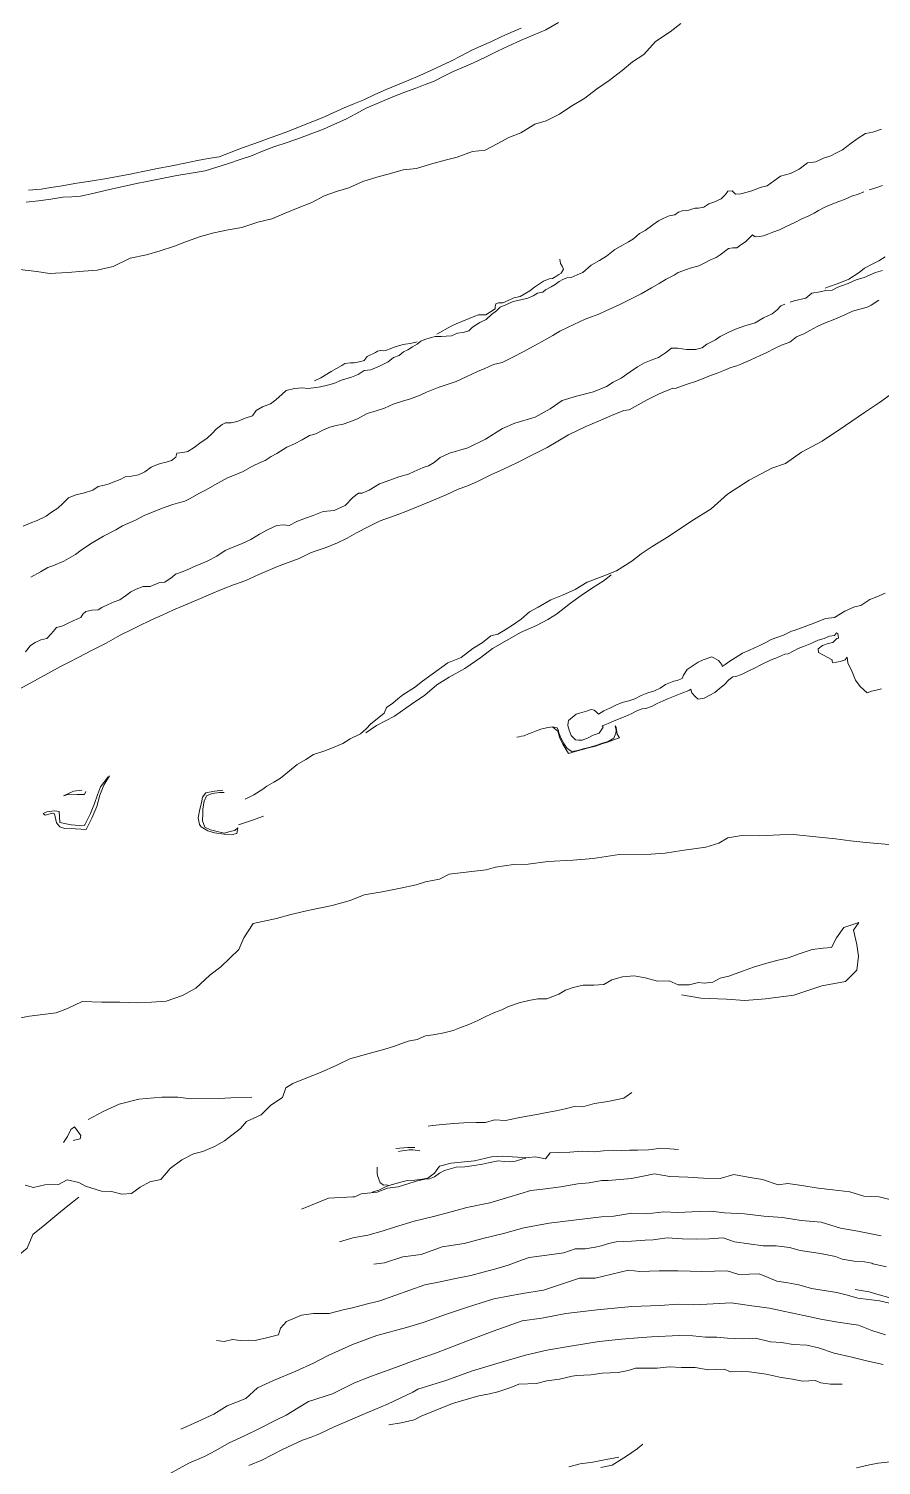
# Model space of a CAD drawing. Extents: x 683321 to 688873, y 7661944 to 7668387.
# Drawn here: x 685851.1 to 686147.1, y 7667443.6 to 7667942.6 of the extents above; entities that cross this region are included whole.
import ezdxf

# ---------------------------------------------------------------- set-up
doc = ezdxf.new("R2010")
doc.units = 0
doc.header["$MEASUREMENT"] = 0
doc.layers.add('01 CRESTA_Line', color=3, linetype='Continuous', lineweight=20)

msp = doc.modelspace()

# ---------------------------------------------------------------- linework, layer by layer
at = {"layer": '01 CRESTA_Line'}
for points in [[(685847.83, 7667858.93, 4281.15), (685853.89, 7667858.26, 4281.26), (685858.33, 7667857.6, 4281.11), (685864.6, 7667857.93, 4280.85), (685870.1, 7667858.38, 4280.79), (685874.85, 7667858.76, 4280.85), (685880.43, 7667859.92, 4280.45), (685886.25, 7667862.84, 4280.2), (685891.98, 7667864.01, 4280.44), (685896.67, 7667865.38, 4280.25), (685901.67, 7667867, 4280.6), (685905.86, 7667868.69, 4280.44), (685910.72, 7667870.4, 4280.59), (685915.4, 7667871.63, 4280.54), (685920.29, 7667872.7, 4280.34), (685925.12, 7667873.47, 4280.81), (685930.61, 7667875.36, 4280.91), (685935.44, 7667876.48, 4281.16), (685940.09, 7667878.46, 4281.16), (685944.67, 7667880.33, 4281.08), (685949.39, 7667882.16, 4280.91), (685953.64, 7667884.51, 4281), (685958.3, 7667886.17, 4280.93), (685962.23, 7667887.35, 4280.87), (685967.04, 7667889.52, 4280.76), (685971.92, 7667890.96, 4280.87), (685976.73, 7667892.3, 4280.99), (685981.07, 7667893.56, 4281.25), (685985.74, 7667893.99, 4281.37), (685990.63, 7667895.58, 4281.07), (685995.74, 7667896.95, 4281.12), (685999.87, 7667898, 4281.15), (686005.12, 7667899.88, 4281.13), (686009.6, 7667900.4, 4280.91), (686013.71, 7667902.6, 4281), (686017.82, 7667904.78, 4281.08), (686021.93, 7667906.39, 4281.06), (686026.86, 7667909.44, 4281), (686030.79, 7667910.58, 4280.83), (686035.33, 7667912.85, 4281.06), (686039.29, 7667915.58, 4281.11), (686044.21, 7667918.41, 4281.12), (686048.29, 7667921.58, 4281.16), (686052.59, 7667924.54, 4281.06), (686057.16, 7667928.03, 4280.95), (686060.72, 7667931.07, 4280.84), (686064.72, 7667933.67, 4280.97), (686068.71, 7667938.19, 4280.89), (686073.77, 7667941.51, 4280.97), (686077.5, 7667944.41, 4281.09)], [(685850.22, 7667882.28, 4268.79), (685854.49, 7667882.74, 4268.9), (685858.7, 7667883.39, 4268.91), (685862.92, 7667884.04, 4268.91), (685865.99, 7667884.21, 4268.99), (685869.06, 7667884.38, 4269.07), (685873.32, 7667885.39, 4269.15), (685877.58, 7667886.4, 4269.22), (685881.24, 7667887.21, 4269.24), (685884.89, 7667888.02, 4269.26), (685888.48, 7667888.79, 4269.31), (685892.08, 7667889.56, 4269.36), (685897.31, 7667890.57, 4269.48), (685902.54, 7667891.57, 4269.6), (685907.43, 7667892.42, 4269.72), (685912.31, 7667893.26, 4269.85), (685916.39, 7667894.52, 4269.86), (685920.46, 7667895.78, 4269.87), (685924.46, 7667897.13, 4269.94), (685928.46, 7667898.47, 4270.01), (685932.31, 7667900, 4270.13), (685936.16, 7667901.53, 4270.26), (685940.78, 7667903.1, 4270.36), (685945.41, 7667904.68, 4270.46), (685949.4, 7667906.2, 4270.49), (685953.39, 7667907.72, 4270.52), (685957.29, 7667909.46, 4270.8), (685961.19, 7667911.2, 4271.08), (685964.72, 7667913.06, 4271.15), (685968.25, 7667914.93, 4271.21), (685972.87, 7667916.95, 4271.36), (685977.49, 7667918.97, 4271.5), (685981.69, 7667920.49, 4271.59), (685985.89, 7667922.01, 4271.69), (685988.73, 7667923.15, 4271.74), (685991.58, 7667924.28, 4271.8), (685995.02, 7667926.01, 4271.83), (685998.47, 7667927.74, 4271.87), (686002.01, 7667929.21, 4271.99), (686005.56, 7667930.69, 4272.1), (686009.69, 7667932.73, 4272.14), (686013.82, 7667934.77, 4272.19), (686017.81, 7667936.62, 4272.21), (686021.79, 7667938.48, 4272.24), (686026.22, 7667940.32, 4272.31), (686030.64, 7667942.16, 4272.37), (686035.04, 7667944.73, 4272.47)], [(686022.06, 7667942.77, 4272.31), (686018.46, 7667941.28, 4272.35), (686015.11, 7667939.7, 4272.3), (686011.76, 7667938.11, 4272.24), (686008.34, 7667936.6, 4272.23), (686004.92, 7667935.09, 4272.22), (686001.28, 7667933.18, 4272.06), (685997.63, 7667931.27, 4271.9), (685994.17, 7667929.64, 4271.88), (685990.71, 7667928.01, 4271.86), (685986.89, 7667926.36, 4271.73), (685983.07, 7667924.71, 4271.61), (685979.13, 7667923.08, 4271.53), (685975.18, 7667921.45, 4271.44), (685971.29, 7667919.69, 4271.33), (685967.4, 7667917.92, 4271.22), (685963.98, 7667916.53, 4271.1), (685960.56, 7667915.14, 4270.99), (685956.78, 7667913.39, 4270.9), (685953, 7667911.65, 4270.82), (685949.75, 7667910.34, 4270.64), (685946.5, 7667909.03, 4270.47), (685943.31, 7667907.78, 4270.39), (685940.12, 7667906.53, 4270.32), (685936.87, 7667905.36, 4270.29), (685933.62, 7667904.19, 4270.26), (685929.6, 7667902.76, 4270.17), (685925.59, 7667901.34, 4270.07), (685921.39, 7667899.73, 4269.93), (685917.18, 7667898.12, 4269.8), (685913.43, 7667897.47, 4269.71), (685909.68, 7667896.82, 4269.61), (685905.25, 7667895.89, 4269.56), (685900.81, 7667894.97, 4269.51), (685895.77, 7667893.98, 4269.43), (685890.73, 7667892.99, 4269.34), (685886.3, 7667892.09, 4269.23), (685881.86, 7667891.19, 4269.12), (685877.55, 7667890.45, 4269.15), (685873.23, 7667889.7, 4269.17), (685867.74, 7667888.9, 4268.91), (685862.03, 7667887.91, 4269.03), (685858.7, 7667887.37, 4268.94), (685855.37, 7667886.83, 4268.85), (685851.04, 7667886.55, 4268.82)], [(685849.14, 7667769.72, 4278.7), (685851.63, 7667770.77, 4278.98), (685854.01, 7667771.74, 4279.23), (685857.18, 7667773.23, 4279.41), (685858.96, 7667774.63, 4279.45), (685861.18, 7667776.08, 4279.48), (685862.96, 7667777.66, 4279.48), (685864.89, 7667779.58, 4279.18), (685867.46, 7667780.64, 4279.23), (685870.4, 7667781.38, 4279.24), (685873.31, 7667782.31, 4280.04), (685875.18, 7667783.57, 4279.59), (685877.41, 7667784.03, 4279.62), (685879.01, 7667784.47, 4279.63), (685880.44, 7667785.02, 4279.62), (685882.84, 7667786, 4279.29), (685884.55, 7667786.91, 4279), (685886.81, 7667787.2, 4278.99), (685889.24, 7667787.6, 4279.06), (685891.37, 7667788.7, 4278.94), (685893.55, 7667790.27, 4278.94), (685895.25, 7667791.01, 4279.2), (685896.89, 7667791.5, 4279.49), (685898.8, 7667791.98, 4279.06), (685900.69, 7667792.54, 4279.08), (685902.15, 7667793.72, 4279), (685902.56, 7667795.11, 4279.48), (685904.62, 7667795.4, 4279.24), (685906.31, 7667795.66, 4279.2), (685908.55, 7667797.09, 4279.7), (685910.92, 7667798.97, 4279.93), (685912.91, 7667800.25, 4279.74), (685914.75, 7667802, 4279.99), (685916.19, 7667803.44, 4280.44), (685918.26, 7667805.07, 4280.56), (685919.35, 7667805.71, 4280.58), (685921.34, 7667805.72, 4279.89), (685922.92, 7667806.01, 4279.52), (685923.81, 7667806.23, 4279.15), (685926.2, 7667807.25, 4278.68), (685928.81, 7667808.07, 4278.31), (685930.03, 7667809.94, 4278.65), (685932.24, 7667811.18, 4278.75), (685935.03, 7667812.28, 4279.18), (685936.9, 7667813.64, 4279.56), (685939.12, 7667815.59, 4279.26), (685940.44, 7667816.87, 4279.21), (685943.42, 7667817.64, 4280.25), (685946.1, 7667817.79, 4280.35), (685947.91, 7667817.59, 4280.26), (685949.97, 7667817.86, 4279.7), (685952.39, 7667818.19, 4279.21), (685954.79, 7667818.74, 4278.88), (685957.07, 7667819.35, 4278.75), (685959.73, 7667820.5, 4278.51), (685963.21, 7667821.51, 4278.17), (685965.44, 7667822.42, 4278.3), (685967.61, 7667823.81, 4278.67), (685969.83, 7667824.09, 4278.12), (685973.15, 7667825.5, 4278.32), (685975.86, 7667826.91, 4278.44), (685977.72, 7667828.34, 4278.53), (685979.68, 7667829.06, 4279.04), (685981.16, 7667830.3, 4279.03), (685982.77, 7667831.06, 4279.47), (685984.35, 7667832.08, 4279.71), (685985.99, 7667832.98, 4280.2), (685987.22, 7667834, 4280.43), (685988.62, 7667834.57, 4280.26), (685990.52, 7667835.17, 4280.36), (685992.18, 7667835.63, 4280.68), (685994.28, 7667835.7, 4279.9), (685996.06, 7667835.81, 4279.19), (685997.85, 7667835.84, 4279.08), (686000.02, 7667836.8, 4278.97), (686001.92, 7667837.02, 4278.97), (686003.86, 7667837.66, 4279.05), (686005.15, 7667838.89, 4279.38), (686007.76, 7667840.49, 4279.34), (686009.89, 7667841.56, 4279.16), (686011.81, 7667843.25, 4279.25), (686013.55, 7667844.6, 4279.68), (686014.84, 7667845.89, 4280.01), (686016.7, 7667846.63, 4279.93), (686019.34, 7667847.78, 4280.37), (686021.92, 7667848.4, 4280.47), (686024.41, 7667848.98, 4280.05), (686026.26, 7667849.81, 4279.79), (686027.8, 7667850.67, 4279.81), (686029.58, 7667851.06, 4279.48), (686030.49, 7667851.91, 4279.55), (686032.46, 7667852.94, 4279.29), (686033.84, 7667853.74, 4279.49), (686035.3, 7667854.72, 4279.46), (686036.6, 7667855.5, 4279.79), (686037.98, 7667856.06, 4279.82), (686039.42, 7667856.1, 4279.25), (686041.51, 7667857.1, 4280.01), (686043.45, 7667857.94, 4280.24), (686046.44, 7667860.39, 4280.21), (686049.24, 7667862.08, 4280.01), (686051.68, 7667863.6, 4280.29), (686054.6, 7667865.84, 4280.52), (686056.41, 7667866.88, 4280.4), (686059.29, 7667868.57, 4280.3), (686061.11, 7667869.53, 4280.38), (686063.11, 7667871.39, 4280.15), (686065.16, 7667872.49, 4280.43), (686067.84, 7667874.44, 4279.89), (686069.73, 7667875.89, 4279.81), (686071.43, 7667876.67, 4280.09), (686073.52, 7667877.53, 4280.1), (686075.42, 7667877.9, 4279.94), (686076.76, 7667878.89, 4280.15), (686077.99, 7667879.37, 4280.09), (686079.53, 7667879.48, 4279.53), (686080.24, 7667879.53, 4279.65), (686081.31, 7667879.87, 4280.04), (686082.5, 7667880.21, 4280.05), (686083.6, 7667880.26, 4279.62), (686085.47, 7667880.6, 4279.34), (686087.23, 7667881.74, 4279.13), (686089.03, 7667882.32, 4279.07), (686091.53, 7667883.46, 4279.11), (686093.04, 7667885.04, 4278.82), (686093.88, 7667886.19, 4278.88), (686095.34, 7667886.27, 4279.07), (686096.53, 7667885.09, 4278.76), (686098.37, 7667885.27, 4278.8), (686100.5, 7667885.76, 4278.96), (686102.55, 7667886.37, 4278.64), (686105.02, 7667887.42, 4278.99), (686107.52, 7667888, 4279.4), (686110.01, 7667889.9, 4279.55), (686112.07, 7667891.31, 4279.39), (686115.63, 7667892.25, 4279.55), (686118.59, 7667893.81, 4279.89), (686121.46, 7667895.94, 4279.9), (686124.39, 7667896.34, 4280.42), (686127.08, 7667897.65, 4280.3), (686129.61, 7667898.44, 4280.22), (686131.3, 7667899.4, 4280.02), (686133.71, 7667900.47, 4280.18), (686136.62, 7667902.84, 4280.17), (686139.08, 7667904.58, 4280.21), (686141.68, 7667906.17, 4280.33), (686144.21, 7667906.64, 4280.73), (686147.18, 7667907.66, 4280.73)], [(685851.79, 7667752.03, 4268.37), (685855.13, 7667753.95, 4268.37), (685857.76, 7667755.44, 4268.28), (685859.46, 7667756, 4268.37), (685863.31, 7667757.67, 4268.71), (685867.33, 7667759.96, 4268.82), (685869.28, 7667761.4, 4268.89), (685872.56, 7667763.67, 4269.19), (685877, 7667766.33, 4269.24), (685881.29, 7667768.51, 4269.32), (685883.62, 7667769.84, 4269.48), (685888.14, 7667771.91, 4269.56), (685891.2, 7667773.49, 4269.87), (685894.33, 7667774.77, 4269.97), (685898.13, 7667776.29, 4270.12), (685901.11, 7667777.25, 4270.32), (685903.56, 7667778.04, 4270.35), (685905.25, 7667778.49, 4270.62), (685906.9, 7667779.26, 4270.71), (685910.35, 7667781.21, 4270.57), (685912.73, 7667782.39, 4270.72), (685915.73, 7667784.18, 4270.71), (685920.09, 7667786.55, 4270.34), (685922.77, 7667787.61, 4270.49), (685925.56, 7667788.82, 4270.57), (685928.58, 7667790.5, 4270.42), (685931.63, 7667792.06, 4270.11), (685933.15, 7667792.63, 4270.33), (685935.31, 7667793.92, 4270.26), (685937.26, 7667795.05, 4270.41), (685940.71, 7667797.18, 4270.25), (685943.35, 7667798.39, 4270.47), (685945.99, 7667799.76, 4270.64), (685948.61, 7667801.23, 4270.8), (685950.73, 7667801.9, 4271.18), (685953.24, 7667803.1, 4271.35), (685955.64, 7667804.13, 4271.43), (685957.87, 7667804.76, 4271.47), (685960.23, 7667805.2, 4271.42), (685962.6, 7667806.06, 4271.24), (685965.19, 7667807.11, 4271.32), (685968.59, 7667808.92, 4271.26), (685971.74, 7667809.8, 4271.04), (685974.57, 7667810.71, 4271.1), (685977.63, 7667812.1, 4271.12), (685980.83, 7667813.25, 4271.08), (685983.62, 7667814.02, 4271.02), (685986.95, 7667815.27, 4270.65), (685989.25, 7667816.31, 4270.91), (685993.21, 7667817.9, 4270.82), (685996.42, 7667818.98, 4270.76), (685998.48, 7667819.64, 4271), (685999.47, 7667819.98, 4271.37), (686002.95, 7667821.65, 4270.98), (686006.9, 7667823.52, 4270.6), (686009.46, 7667824.59, 4270.68), (686012.41, 7667825.99, 4270.63), (686015.45, 7667826.67, 4270.47), (686019.36, 7667828.63, 4270.36), (686022.5, 7667830.25, 4270.05), (686026.6, 7667832.39, 4270.1), (686029.17, 7667833.78, 4270.3), (686033.09, 7667835.98, 4270.12), (686035.48, 7667837.48, 4270.29), (686038.44, 7667838.89, 4270.51), (686042.28, 7667840.7, 4270.54), (686044.33, 7667841.66, 4270.6), (686046.52, 7667842.53, 4270.64), (686049.03, 7667843.47, 4270.69), (686051.47, 7667844.58, 4270.65), (686053.79, 7667845.67, 4270.59), (686056.11, 7667846.63, 4270.78), (686058.43, 7667847.85, 4270.74), (686061.18, 7667849.18, 4270.69), (686063.69, 7667850.44, 4270.77), (686067.28, 7667852.6, 4270.32), (686069.96, 7667854.09, 4270.27), (686072.37, 7667855.62, 4270.05), (686075.18, 7667856.98, 4269.91), (686076.59, 7667857.84, 4270.08), (686078.25, 7667858.5, 4270.56), (686080.77, 7667859.43, 4270.33), (686083.81, 7667860.17, 4269.95), (686085.66, 7667861.14, 4269.83), (686087.55, 7667862.17, 4269.89), (686089.78, 7667863.09, 4269.9), (686091.2, 7667863.99, 4270.2), (686094.08, 7667866.2, 4269.5), (686095.52, 7667866.49, 4269.94), (686096.97, 7667866.46, 4270.23), (686098.34, 7667867.47, 4270.3), (686100.01, 7667868.56, 4270.16), (686101.61, 7667870.2, 4269.73), (686102.35, 7667870.92, 4269.94), (686103.36, 7667870.27, 4270.03), (686104.86, 7667870.44, 4270.14), (686106.26, 7667870.63, 4270.21), (686107.69, 7667871.16, 4270.25), (686109.52, 7667871.88, 4270.24), (686111.78, 7667872.75, 4270.42), (686114.33, 7667873.98, 4270.55), (686117.14, 7667875.28, 4270.4), (686119.29, 7667876.37, 4270.37), (686121.96, 7667877.6, 4270.27), (686123.78, 7667878.54, 4270.36), (686125.32, 7667879.45, 4270.45), (686127.33, 7667880.47, 4270.47), (686129.1, 7667881.27, 4270.56), (686132.43, 7667882.57, 4270.51), (686134.38, 7667883.28, 4270.47), (686137.08, 7667884.55, 4270.5), (686138.89, 7667885, 4270.42), (686141.04, 7667885.87, 4270.28)], [(686142.95, 7667886.57, 4270.09), (686145.25, 7667887.29, 4270.17), (686147.55, 7667888.06, 4270.14)], [(686035.53, 7667862.57, 4280.77), (686035.7, 7667861.07, 4281.09), (686036.35, 7667860.13, 4280.88), (686036.8, 7667859.03, 4280.84), (686035.99, 7667857.7, 4280.99), (686035.18, 7667857.23, 4280.88), (686034.07, 7667856.53, 4280.63), (686033, 7667855.86, 4280.34), (686031.8, 7667855.69, 4280.31), (686029.78, 7667854.91, 4280.5), (686026.71, 7667852.81, 4281.17), (686025.07, 7667851.49, 4281.22), (686021.69, 7667849.61, 4280.83), (686019.49, 7667849.06, 4280.75), (686017.56, 7667848.15, 4280.21), (686015.76, 7667847.41, 4280.3), (686014.21, 7667847.4, 4280.38), (686013.24, 7667847.03, 4280.3), (686013.09, 7667845.99, 4280.16), (686013, 7667845.28, 4280.01), (686009.76, 7667843.19, 4279.93), (686007.22, 7667843.13, 4280.59), (686005.98, 7667842.69, 4280.6), (685999.49, 7667840.11, 4280.93), (685997.73, 7667839.26, 4280.47), (685992.8, 7667836.44, 4280.65)], [(686148.53, 7667863.29, 4253.45), (686146.22, 7667861.94, 4253.23), (686144.24, 7667860.91, 4253.2), (686141.3, 7667859.34, 4252.62), (686139.42, 7667857.92, 4252.58), (686135.91, 7667855.59, 4252.94), (686132.16, 7667854.1, 4252.45), (686128.8, 7667852.87, 4252.21), (686127.66, 7667852.43, 4252.07)], [(686115.44, 7667847.64, 4252.84), (686116.92, 7667848.06, 4252.7), (686120.87, 7667848.98, 4251.93), (686123.04, 7667850.72, 4252.45), (686125.86, 7667851.21, 4252.12), (686127.9, 7667851.62, 4251.96), (686130.03, 7667851.75, 4252.03), (686132.08, 7667852.84, 4252.01), (686135.65, 7667854.07, 4252.3), (686138.36, 7667855.33, 4252.19), (686141.13, 7667856.19, 4252.27), (686145.14, 7667857.85, 4252.41), (686147.57, 7667858.62, 4253.21)], [(686146.29, 7667848.24, 4250.17), (686143.62, 7667846.6, 4250.15), (686142.21, 7667845.84, 4250.05), (686137.15, 7667844.42, 4249.73), (686134.41, 7667843.19, 4249.59), (686131, 7667841.71, 4249.47), (686127.46, 7667840.32, 4249.31), (686124.84, 7667839.1, 4249.23), (686122.26, 7667837.74, 4248.74), (686120.21, 7667836.6, 4249.28), (686117.71, 7667835.59, 4249.28), (686115.32, 7667833.68, 4249.49), (686112.47, 7667832.6, 4249.32), (686110, 7667831.53, 4249.25), (686107.4, 7667830.16, 4248.95), (686104.86, 7667828.89, 4249.08), (686101.82, 7667827.54, 4248.68), (686098.13, 7667825.92, 4248.68), (686096.98, 7667825.46, 4248.67), (686094.86, 7667824.87, 4248.61), (686092.46, 7667823.89, 4248.86), (686090.17, 7667822.89, 4248.87), (686087.21, 7667821.9, 4248.8), (686085.62, 7667821.2, 4248.78), (686082.6, 7667819.99, 4248.66), (686079.76, 7667819.14, 4248.6), (686075.56, 7667817.56, 4248.59), (686074.78, 7667817.72, 4248.24), (686070.02, 7667815.69, 4248.51), (686065.82, 7667813.69, 4248.51), (686059.6, 7667810.18, 4249.19), (686057.74, 7667809.97, 4248.66), (686053.44, 7667808.23, 4248.77), (686048.98, 7667806.23, 4248.77), (686044.57, 7667804.36, 4248.81), (686038.53, 7667801.47, 4248.74), (686031.1, 7667797.05, 4249.04), (686025.57, 7667794.34, 4249.02), (686020.84, 7667791.93, 4249.16), (686015.95, 7667789.54, 4249.17), (686011.57, 7667787.64, 4249.13), (686006.94, 7667785.35, 4249.17), (686003.16, 7667783.62, 4249.12), (686000.24, 7667782.68, 4248.83), (685996.02, 7667780.61, 4249.21), (685990.26, 7667778.25, 4249.36), (685985.19, 7667776.18, 4249.5), (685981.97, 7667774.83, 4249.46), (685979.65, 7667773.99, 4249.58), (685976.7, 7667772.85, 4249.52), (685973.15, 7667771.67, 4249.43), (685969.19, 7667769.64, 4249.98), (685964.95, 7667767.43, 4249.7), (685961.69, 7667765.61, 4249.68), (685958.34, 7667763.98, 4249.38), (685954.41, 7667762.42, 4249.47), (685950.55, 7667761.04, 4249.52), (685948.9, 7667760.48, 4249.46), (685944.95, 7667758.58, 4249.61), (685940.25, 7667756.79, 4249.48), (685937.41, 7667755.77, 4249.37), (685930.97, 7667753, 4249.53), (685926.42, 7667750.85, 4249.54), (685922.17, 7667749.38, 4249.54), (685918.55, 7667747.98, 4249.71), (685913.6, 7667745.97, 4249.59), (685910.76, 7667744.62, 4249.67), (685904.72, 7667742.11, 4249.65), (685901.3, 7667740.67, 4249.72), (685897.38, 7667738.82, 4249.7), (685893.74, 7667737.27, 4249.62), (685888.98, 7667734.95, 4249.81), (685887.15, 7667734.01, 4249.46), (685882.88, 7667731.93, 4249.63), (685878, 7667729.16, 4249.82), (685873.09, 7667726.66, 4249.69), (685868.24, 7667724.11, 4249.74), (685865.12, 7667722.56, 4249.6), (685862.12, 7667721.02, 4249.58), (685857.69, 7667718.56, 4249.73), (685854.13, 7667716.68, 4249.67), (685846.72, 7667712.61, 4249.61)], [(686113.63, 7667846.85, 4252.95), (686112.19, 7667846.3, 4253.54), (686110.96, 7667844.97, 4253.21), (686109.25, 7667843.52, 4253.04), (686106.26, 7667842.16, 4252.39), (686103.3, 7667840.4, 4252.98), (686099.74, 7667839.35, 4253.15), (686096.53, 7667838.23, 4253.3), (686094.15, 7667837.12, 4253.2), (686091.16, 7667835.63, 4253.64), (686089.6, 7667834.47, 4253.14), (686086.5, 7667833, 4253.35), (686084.98, 7667831.78, 4252.7), (686082.59, 7667831.11, 4252.85), (686079.53, 7667831.13, 4254.26), (686076.51, 7667831.56, 4255.32), (686074.29, 7667831.63, 4255.88), (686072.17, 7667830.01, 4255.16), (686069.73, 7667828.37, 4254.87), (686067.26, 7667827.44, 4255.15), (686064.94, 7667826.56, 4254.74), (686062.48, 7667825.13, 4254.59), (686059.88, 7667823.37, 4254.08), (686056.78, 7667821.16, 4253.91), (686054.01, 7667819.77, 4252.94), (686051.76, 7667818.33, 4252.15), (686047.19, 7667816.46, 4252.89), (686041.32, 7667814.89, 4253.18), (686036.33, 7667813.38, 4254.48), (686032.15, 7667810.55, 4253.73), (686026.93, 7667807.59, 4253.44), (686019.82, 7667805.52, 4254.88), (686015.63, 7667803.69, 4254.65), (686009.72, 7667799.94, 4254.27), (686003.51, 7667796.99, 4254.61), (685997.19, 7667795.11, 4255.15), (685993.96, 7667793.64, 4255.36), (685991.88, 7667791.87, 4254.63), (685989.84, 7667790.77, 4254.12), (685988.03, 7667790.13, 4254.06), (685984.89, 7667788.74, 4254.01), (685982.92, 7667787.83, 4253.81), (685979.65, 7667786.92, 4254.22), (685975.25, 7667785.24, 4254.46), (685972.87, 7667784.51, 4254.18), (685969.29, 7667782.32, 4254.17), (685966.9, 7667781.2, 4254.16), (685965.6, 7667781.26, 4254.43), (685963.61, 7667779.78, 4253.6), (685960.97, 7667776.96, 4252.67), (685957.13, 7667775.22, 4252.79), (685953.28, 7667774.82, 4253.53), (685949.79, 7667773.5, 4253.67), (685947.23, 7667772.52, 4253.48), (685944.14, 7667771.36, 4253.52), (685941.5, 7667770.02, 4253.91), (685939.47, 7667770.26, 4254.87), (685937.23, 7667770.01, 4254.94), (685933.99, 7667768.49, 4254.67), (685931.24, 7667767, 4254.35), (685928.19, 7667765.14, 4254.43), (685924.94, 7667763.61, 4254.75), (685921.76, 7667762.35, 4254.28), (685919.28, 7667761.28, 4253.8), (685916.39, 7667759.4, 4253.47), (685913.31, 7667757.69, 4252.99), (685910.58, 7667756.57, 4253.04), (685908.55, 7667755.77, 4253.27), (685907.17, 7667755.04, 4253.24), (685904.65, 7667754.01, 4253.02), (685902.1, 7667753.13, 4253.08), (685900.9, 7667752.05, 4252.54), (685898.31, 7667750.3, 4252.66), (685896.26, 7667750.04, 4252.53), (685893.28, 7667748.82, 4253.07), (685890.77, 7667748.77, 4253.55), (685888.34, 7667747.89, 4253.82), (685886.56, 7667747, 4254.03), (685884.64, 7667745.57, 4253.6), (685882.68, 7667744.21, 4253.1), (685880.75, 7667743.54, 4253.4), (685878.68, 7667742.62, 4253.47), (685876.51, 7667741.52, 4253.3), (685875.24, 7667740.72, 4253.29), (685872.95, 7667740.56, 4254.16), (685870.88, 7667740.19, 4254.3), (685869.86, 7667739.19, 4253.81), (685869.14, 7667738, 4253.41), (685867.96, 7667737.62, 4253.54), (685864.96, 7667736.16, 4253.62), (685862.9, 7667735.16, 4253.65), (685860.74, 7667734.53, 4253.47), (685858.97, 7667732.51, 4252.96), (685857.36, 7667730.81, 4252.79), (685855.25, 7667730.33, 4253.03), (685853.33, 7667729.31, 4253.19), (685851.75, 7667728.32, 4252.39), (685849.91, 7667726.13, 4252.08)], [(685985.99, 7667833.82, 4280.31), (685984.62, 7667833.47, 4280.55), (685983.5, 7667833.28, 4280.44), (685981.84, 7667832.99, 4280.42), (685980.24, 7667832.6, 4280.23), (685977.99, 7667832, 4280.48), (685976.54, 7667831.33, 4280.5), (685975.37, 7667830.9, 4280.53), (685974.33, 7667830.72, 4280.39), (685973.38, 7667830.83, 4280.16), (685972.14, 7667830.58, 4279.96), (685971.48, 7667830.13, 4279.66), (685968.61, 7667828.7, 4280.49), (685967.51, 7667827.3, 4280.59), (685966.43, 7667827.03, 4280.34), (685964.12, 7667826.51, 4280.23), (685962.78, 7667826.52, 4280.09), (685960.86, 7667826.26, 4280.16), (685959.82, 7667825.62, 4279.92), (685956.06, 7667823.47, 4280.19), (685952.54, 7667821.33, 4280.25), (685950.31, 7667820.25, 4280.03)], [(685926.26, 7667674.98, 4225.94), (685929.24, 7667676.49, 4226.61), (685932.34, 7667678.43, 4227.62), (685933.74, 7667679.45, 4227.91), (685936.19, 7667680.87, 4228.2), (685938.52, 7667682.26, 4228.47), (685941.63, 7667684.8, 4228.81), (685944.33, 7667686.94, 4229.15), (685947.33, 7667688.77, 4229.38), (685949.91, 7667690.45, 4229.41), (685953.52, 7667691.64, 4229.61), (685956.61, 7667692.78, 4229.59), (685960.11, 7667694.28, 4229.82), (685962.75, 7667695.94, 4230.11), (685966.26, 7667697.63, 4230.1), (685968.29, 7667699.42, 4230.59), (685969.89, 7667701.17, 4230.62), (685972.04, 7667702.84, 4230.65), (685974.53, 7667704.87, 4230.84), (685975.37, 7667706.82, 4231.65), (685977.51, 7667708.27, 4231.88), (685979.27, 7667709.81, 4232.19), (685980.98, 7667711.18, 4232.34), (685984.99, 7667713.72, 4233.33), (685987.85, 7667715.9, 4233.66), (685991.19, 7667718.41, 4233.73), (685996.59, 7667722.36, 4234.41), (686001.27, 7667724.11, 4235.27), (686005.24, 7667727.27, 4235.35), (686008.51, 7667729.26, 4235.83), (686011.57, 7667731.74, 4235.95), (686013.97, 7667732.28, 4235.91), (686016.54, 7667733.8, 4236.33), (686019.39, 7667735.62, 4236.32), (686022.09, 7667737.46, 4236.38), (686024.92, 7667739.97, 4236.68), (686027.95, 7667741.61, 4236.88), (686032.32, 7667744.22, 4237.34), (686036.44, 7667745.83, 4237.36), (686040.88, 7667747.79, 4237.69), (686045, 7667750.31, 4237.94), (686050.16, 7667752.35, 4238.08), (686055.21, 7667754.26, 4238.24), (686060.56, 7667757.62, 4239.03), (686063.73, 7667760.15, 4239.05), (686067.54, 7667762.68, 4239.67), (686073.25, 7667766.24, 4240.22), (686080.95, 7667771.35, 4241.45), (686088.02, 7667775.81, 4242.59), (686093.7, 7667780.9, 4243.16), (686101.29, 7667785.76, 4244.22), (686109.12, 7667789.89, 4245.14), (686113.81, 7667791.56, 4245.91), (686119.4, 7667795.45, 4246.19), (686126.62, 7667799.33, 4247.02), (686134.69, 7667804.69, 4247.26), (686141.34, 7667809.27, 4248.14), (686146.49, 7667812.69, 4248.78), (686151.05, 7667815.92, 4248.94)], [(686053.34, 7667752.91, 4238.16), (686050.85, 7667750.9, 4237.29), (686046.51, 7667748.16, 4236.99), (686042.9, 7667745.69, 4236.61), (686039.18, 7667743.03, 4235.99), (686034.37, 7667739.2, 4235.22), (686031.35, 7667737.36, 4234.76), (686027.45, 7667735.32, 4234.44), (686021.82, 7667732.85, 4234.71), (686018.06, 7667730.59, 4234.66), (686012.11, 7667727.27, 4234.42), (686008.07, 7667724.13, 4234.21), (686002.52, 7667720.38, 4233.6), (685997.13, 7667717.35, 4233), (685992.84, 7667714.7, 4232.51), (685988.66, 7667711.05, 4231.22), (685983.94, 7667707.89, 4230.69), (685978.07, 7667703.76, 4230.05), (685971.79, 7667700.48, 4229.98), (685968.09, 7667697.99, 4229.83)], [(686147.25, 7667713.3, 4210.9), (686145.38, 7667712.82, 4210.89), (686143.7, 7667712.49, 4210.82), (686142.2, 7667711.92, 4210.85), (686139.76, 7667714.1, 4210.92), (686138.19, 7667716.25, 4210.97), (686137.07, 7667719.17, 4211), (686135.5, 7667722.26, 4211.02), (686135.32, 7667724.22, 4211.04), (686134.63, 7667723.31, 4211.12), (686132.8, 7667722.72, 4211.19), (686130.31, 7667722.33, 4211.12), (686130.04, 7667722.9, 4210.92), (686130.03, 7667723.29, 4210.65), (686125.33, 7667725.93, 4211.2), (686125.19, 7667727.13, 4211.35), (686126.74, 7667728.33, 4211.16), (686128.66, 7667729.05, 4211.11), (686130.32, 7667729.42, 4211.02), (686131.72, 7667730.73, 4210.97), (686132.22, 7667730.86, 4211.11), (686131.98, 7667732.49, 4211.08), (686131.62, 7667732.77, 4211.13), (686130.86, 7667731.83, 4211.27), (686129.09, 7667731.55, 4211.15), (686127.28, 7667730.73, 4211.14), (686125.2, 7667730.18, 4211.29), (686122.46, 7667728.91, 4211.2), (686120.14, 7667728, 4211.27), (686118.3, 7667727.28, 4211.46), (686114.84, 7667725.47, 4211.41), (686113.62, 7667725.3, 4211.41), (686110.55, 7667723.93, 4211.47), (686109.52, 7667723.61, 4211.38), (686106.68, 7667722.3, 4211.44), (686104.59, 7667721.29, 4211.51), (686103.74, 7667720.85, 4211.25), (686100.67, 7667719.25, 4211.45), (686098.59, 7667718.2, 4211.4), (686096.64, 7667717.55, 4211.39), (686095.63, 7667717.47, 4210.89), (686094.17, 7667716.38, 4210.85), (686092.72, 7667714.81, 4211.06), (686090.85, 7667713.24, 4211.07), (686089.3, 7667712, 4211), (686087.54, 7667711.06, 4211.06), (686085.58, 7667710.05, 4210.87), (686083.56, 7667709.74, 4210.8), (686082.57, 7667710.51, 4210.82), (686081.39, 7667711.89, 4210.91), (686080.97, 7667713.15, 4210.69), (686080.26, 7667712.67, 4210.9), (686077.9, 7667711.74, 4210.76), (686075.56, 7667710.84, 4210.89), (686073.23, 7667709.86, 4211.03), (686071.41, 7667709.06, 4211.14), (686069.26, 7667708.19, 4211.24), (686067.32, 7667707.12, 4211.27), (686065.33, 7667706.41, 4211.34), (686064.12, 7667706.29, 4211.21), (686062.22, 7667705.62, 4211.34), (686060.31, 7667704.6, 4211.54), (686058.24, 7667703.65, 4211.65), (686056.12, 7667702.86, 4211.75), (686054.1, 7667702.08, 4211.84), (686052.33, 7667701.23, 4211.89), (686050.56, 7667700.54, 4212.12), (686050.21, 7667700.46, 4212.13), (686050.52, 7667699.99, 4212.01), (686049.17, 7667697.84, 4212.08), (686047.02, 7667697.12, 4212.26), (686045.12, 7667696.16, 4212.36), (686043.2, 7667695.49, 4212.47), (686041.98, 7667695.39, 4212.55), (686040.96, 7667695.59, 4212.58), (686039.49, 7667697.03, 4212.56), (686038.8, 7667698.96, 4212.76), (686038.26, 7667700.56, 4212.81), (686038.38, 7667701.62, 4212.69), (686038.52, 7667702.24, 4212.79), (686041.15, 7667704.44, 4212.57), (686042.37, 7667704.81, 4212.33), (686044.74, 7667705.53, 4212.43), (686046.42, 7667706.06, 4212.25), (686047.38, 7667705.83, 4212.17), (686048.14, 7667705.29, 4212.2), (686048.98, 7667704.46, 4212.25), (686050.74, 7667705.6, 4212.15), (686052.85, 7667706.5, 4211.87), (686054.99, 7667707.62, 4211.77), (686057.12, 7667708.5, 4211.68), (686059.45, 7667709.15, 4211.57), (686061.53, 7667709.8, 4211.38), (686063.79, 7667710.91, 4211.2), (686066.09, 7667711.92, 4211.13), (686068.35, 7667712.59, 4211.08), (686070.29, 7667713.52, 4211.04), (686072.18, 7667714.82, 4210.83), (686075.13, 7667715.89, 4210.81), (686076.24, 7667716.18, 4210.76), (686077.94, 7667716.82, 4210.59), (686078.39, 7667718.05, 4210.73), (686079.67, 7667720, 4210.57), (686081.5, 7667721.2, 4210.42), (686083.59, 7667722.49, 4210.47), (686085.23, 7667723.37, 4210.57), (686088.23, 7667724.41, 4211.01), (686088.96, 7667724.09, 4211.07), (686090.58, 7667723.15, 4210.8), (686091.75, 7667721.77, 4210.92), (686091.89, 7667721.02, 4210.95), (686092.88, 7667721.78, 4211.06), (686094.54, 7667722.88, 4210.91), (686096.37, 7667724.05, 4211.02), (686098.94, 7667725.71, 4211.04), (686101.08, 7667726.61, 4210.99), (686103.15, 7667727.55, 4210.98), (686105.16, 7667728.41, 4210.96), (686107, 7667729.37, 4210.99), (686108.87, 7667730.44, 4211.01), (686111.25, 7667731.24, 4211.15), (686113.21, 7667731.87, 4211.1), (686115.89, 7667733.25, 4211.03), (686116.89, 7667733.56, 4210.99), (686123.45, 7667735.92, 4210.76), (686127.8, 7667737.76, 4211.15), (686130.88, 7667738.09, 4211.01), (686134.5, 7667740.25, 4211.06), (686137.85, 7667741.74, 4211), (686140.02, 7667742.26, 4211.17), (686143.18, 7667744.35, 4210.99), (686145.54, 7667745.18, 4211.17), (686148.43, 7667746.56, 4211.35)], [(686020.52, 7667696.53, 4213.95), (686021.43, 7667696.58, 4213.84), (686022.18, 7667696.85, 4214), (686023.09, 7667696.99, 4213.97), (686024.61, 7667697.61, 4213.65), (686025.35, 7667697.91, 4213.84), (686027.08, 7667698.6, 4213.63), (686028.93, 7667699.25, 4213.35), (686029.8, 7667699.55, 4213.55), (686031.44, 7667699.84, 4213.54), (686033.03, 7667700.11, 4213.76), (686033.57, 7667699.92, 4213.88), (686034.54, 7667699.72, 4213.79), (686035.09, 7667698.71, 4213.55), (686035.17, 7667697.97, 4213.77), (686035.85, 7667696.27, 4213.71), (686036.88, 7667694.25, 4213.65), (686038.01, 7667692.58, 4213.62), (686039.69, 7667691.53, 4213.59), (686041.8, 7667691.82, 4213.41), (686043.65, 7667692.38, 4213.3), (686045.58, 7667692.95, 4213.24), (686047.63, 7667693.51, 4213.1), (686050.3, 7667694.44, 4213.03), (686052.31, 7667694.93, 4212.92), (686054.3, 7667696.13, 4212.82), (686054.96, 7667697.9, 4212.7), (686055.12, 7667698.77, 4212.72), (686054.74, 7667700.44, 4212.63), (686055.08, 7667699.85, 4212.62), (686055.38, 7667697.52, 4212.69), (686056.23, 7667696.28, 4212.81), (686055.56, 7667695.99, 4212.65), (686053.96, 7667695.43, 4212.71), (686052.1, 7667694.73, 4212.97), (686050.03, 7667694.18, 4213.09), (686047.89, 7667693.31, 4213.21), (686045.04, 7667692.65, 4213.27), (686042.93, 7667692.03, 4213.33), (686040.79, 7667691.46, 4213.56), (686038.51, 7667690.86, 4213.54), (686037.6, 7667692.35, 4213.76), (686036.57, 7667694.07, 4213.73), (686035.35, 7667696.49, 4213.87), (686034.85, 7667698.51, 4213.76), (686033.06, 7667699.98, 4213.97)], [(685879.14, 7667683, 4224.14), (685877.18, 7667679.78, 4223.84), (685875.82, 7667676.29, 4224.22), (685874.69, 7667672.42, 4224.18), (685873, 7667668.39, 4224.22), (685871, 7667664.44, 4224.25), (685867.31, 7667664.6, 4224.32), (685863.59, 7667664.81, 4224.34), (685861.85, 7667665.34, 4224.28), (685860.67, 7667666.73, 4224.28), (685860.03, 7667669.87, 4224.14), (685859.37, 7667670.04, 4223.88), (685856.77, 7667669.43, 4223.82), (685856.1, 7667669.91, 4223.82), (685857.41, 7667670.57, 4223.73), (685860.03, 7667670.85, 4224.17), (685861.6, 7667670.7, 4224.13), (685861.84, 7667666.82, 4224.33), (685865.78, 7667666.04, 4224.34), (685868.56, 7667665.85, 4224.28), (685870.4, 7667665.9, 4224.24), (685870.53, 7667666.03, 4224.41), (685872.49, 7667669.97, 4224.21), (685873.92, 7667673.4, 4224.12), (685874.92, 7667676.45, 4224.22), (685875.01, 7667676.43, 4224.2), (685876.04, 7667679.22, 4224), (685878.61, 7667682.66, 4224.12)], [(685870.93, 7667677.66, 4224.49), (685870.46, 7667676.57, 4223.91), (685867.87, 7667676.54, 4224.27), (685865.11, 7667676.7, 4224.33), (685863.14, 7667676.13, 4223.96), (685866.58, 7667677.69, 4224.23), (685869.56, 7667678.07, 4224.25)], [(685918.96, 7667677.29, 4225.36), (685917.38, 7667677.3, 4225.23), (685914.78, 7667676.95, 4225.24), (685912.76, 7667676.06, 4225.22), (685912.01, 7667674.21, 4224.83), (685911.48, 7667671.55, 4224.29), (685911.51, 7667670.09, 4223.91), (685911.45, 7667667.38, 4223.61), (685912.23, 7667665.18, 4223.32), (685914.19, 7667664.32, 4223.13), (685916.92, 7667663.57, 4222.92), (685919.05, 7667663.17, 4222.94), (685920.9, 7667663.67, 4222.91), (685922.65, 7667664.06, 4222.8), (685923.71, 7667664.98, 4222.65), (685923.3, 7667662.98, 4222.77), (685921.89, 7667662.65, 4222.82), (685918.98, 7667662.77, 4222.94), (685915.6, 7667663.3, 4222.96), (685913.32, 7667663.95, 4223.23), (685910.96, 7667665.38, 4223.37), (685910.43, 7667666.19, 4223.56), (685909.93, 7667668.42, 4223.9), (685910.51, 7667671.42, 4224.32), (685911.11, 7667673.71, 4224.71), (685911.43, 7667675.59, 4225.01), (685912.56, 7667677.13, 4225.41), (685915.54, 7667677.7, 4225.37), (685918.47, 7667678.09, 4225.61)], [(685932.63, 7667669, 4221.66), (685928.38, 7667667.5, 4221.94), (685923.94, 7667666, 4221.97)], [(686149.88, 7667659.18, 4214.03), (686145.84, 7667659.52, 4214.05), (686141.78, 7667659.87, 4214.08), (686136.44, 7667660.42, 4214.02), (686131.19, 7667661.16, 4213.91), (686125.54, 7667661.71, 4213.73), (686116.69, 7667662.63, 4213.7), (686111.84, 7667662.55, 4213.78), (686104.85, 7667662.16, 4213.9), (686098.69, 7667662.28, 4214), (686093.84, 7667661.51, 4214.08), (686090.73, 7667659.7, 4214.14), (686086.18, 7667658.28, 4214.21), (686077.91, 7667657.11, 4214.47), (686072.08, 7667656.2, 4214.63), (686067.06, 7667655.89, 4214.78), (686056.16, 7667655.69, 4214.92), (686047.09, 7667654.39, 4215.05), (686040.04, 7667653.78, 4215.15), (686031.29, 7667653.35, 4215.92), (686024.56, 7667652.32, 4216.54), (686019.45, 7667652.21, 4216.99), (686013.16, 7667651.28, 4217.43), (686009.92, 7667650.38, 4217.67), (686003.92, 7667649.75, 4218.09), (685997.1, 7667648.95, 4218.67), (685993.73, 7667647.14, 4219.04), (685988.87, 7667646.21, 4219.48), (685985.58, 7667645.2, 4219.85), (685980.14, 7667644.03, 4220.42), (685973.85, 7667642.74, 4221.03), (685967.57, 7667641.7, 4221.33), (685962.65, 7667639.76, 4221.6), (685956.5, 7667638.01, 4221.94), (685948.54, 7667636.39, 4222.51), (685942.1, 7667634.94, 4222.98), (685937.14, 7667633.54, 4223.41), (685928.99, 7667631.73, 4224.09), (685925.82, 7667626.73, 4223.8), (685924.09, 7667622.71, 4223.57), (685917.78, 7667616.7, 4223.65), (685913.92, 7667613.82, 4223.69), (685909.16, 7667609.32, 4224.03), (685904.53, 7667606.71, 4224.25), (685898.8, 7667604.76, 4224.7), (685893.7, 7667604.38, 4225), (685888.99, 7667604.19, 4225.14), (685882.67, 7667604.4, 4225.33), (685876.5, 7667604.46, 4225.51), (685869.62, 7667604.61, 4225.85), (685864.54, 7667602.23, 4226.16), (685860.55, 7667600.77, 4226.4), (685851.4, 7667599.57, 4227.78), (685845.06, 7667598.39, 4228.44)], [(686077.79, 7667607.02, 4207.14), (686084.47, 7667605.81, 4206.84), (686093.43, 7667605.5, 4206.75), (686099.73, 7667605.02, 4206.61), (686106.94, 7667605.55, 4206.48), (686116.74, 7667606.91, 4206.61), (686126.53, 7667610.16, 4206.72), (686134.7, 7667611.64, 4207.35), (686138.63, 7667615.52, 4207.78), (686139.16, 7667620.36, 4208.14), (686138.69, 7667624.47, 4210.36), (686137.42, 7667629.49, 4212.01), (686139.38, 7667632.15, 4213.17), (686134.15, 7667630.42, 4213.01), (686131.52, 7667626.79, 4212.79), (686129.8, 7667623.42, 4213.35), (686126.98, 7667623.13, 4213.3), (686123.11, 7667622.7, 4212.86), (686118.98, 7667621.35, 4213.09), (686114.83, 7667619.83, 4212.37), (686111.35, 7667619.04, 4212.62), (686108.2, 7667618.16, 4212.26), (686102.8, 7667616.59, 4212.45), (686098.95, 7667615.2, 4212.46), (686094.18, 7667613.44, 4211.96), (686091.14, 7667612.73, 4212.14), (686088.6, 7667611.37, 4212.04), (686085.62, 7667611.03, 4212.02), (686083.66, 7667611.26, 4212.1), (686080.39, 7667610.49, 4211.64), (686076.59, 7667610.42, 4210.96), (686073.42, 7667611.82, 4211.6), (686069.45, 7667611.72, 4211.05), (686065.16, 7667612.92, 4211.07), (686061.33, 7667613.53, 4210.65), (686057.32, 7667613.26, 4210.27), (686053.55, 7667612.18, 4210.07), (686050.73, 7667610.52, 4210.36), (686047.32, 7667610.28, 4210.23), (686043.57, 7667610.32, 4210.26), (686040.11, 7667609.54, 4209.81), (686037.43, 7667608.58, 4209.84), (686035.12, 7667607.21, 4209.77), (686031.04, 7667605.53, 4209.83), (686027.85, 7667605.57, 4210.02), (686024.78, 7667605.06, 4209.97), (686021.34, 7667604.24, 4209.63), (686017.68, 7667602.94, 4209.66), (686015.35, 7667601.77, 4209.64), (686012.82, 7667600.86, 4209.81), (686009.77, 7667599.49, 4209.42), (686007.01, 7667598.03, 4209.64), (686003.92, 7667596.67, 4209.15), (686000.79, 7667595.48, 4208.9), (685998.49, 7667594.62, 4208.59), (685995.25, 7667593.78, 4208.32), (685991.57, 7667593.08, 4208.03), (685988.82, 7667592.74, 4208.05), (685985.97, 7667591.48, 4208.18), (685982.86, 7667590.83, 4207.96), (685978.14, 7667589.19, 4207.44), (685974.76, 7667588.12, 4207.7), (685970.94, 7667587.03, 4207.99), (685962.56, 7667584.7, 4207.44), (685958.08, 7667582.57, 4207.54), (685952.41, 7667579.96, 4207.03), (685947.03, 7667577.95, 4206.86), (685942.84, 7667576.15, 4206.27), (685940.39, 7667574.71, 4206.2), (685939.17, 7667571.31, 4205.25), (685935.2, 7667568.62, 4204.95), (685931.81, 7667565.27, 4204.58), (685926.7, 7667562.94, 4205), (685924.56, 7667560.6, 4204.5), (685919.02, 7667556.22, 4204.79), (685915.6, 7667554.26, 4204.44), (685911.59, 7667552.51, 4204.05), (685908.3, 7667551.74, 4204.37), (685904.2, 7667549.65, 4203.75), (685900.15, 7667546.66, 4204.04), (685896.91, 7667542.82, 4202.79), (685893.16, 7667542.02, 4203.57), (685889.78, 7667540.19, 4203.12), (685886.77, 7667537.99, 4202.64), (685883.37, 7667537.68, 4203.15), (685879.77, 7667538.62, 4203.91), (685876.39, 7667538.76, 4203.55), (685870.83, 7667540.56, 4203.28), (685868.46, 7667541.77, 4203.43), (685864.45, 7667542.77, 4202.27), (685861.41, 7667541.13, 4202.82), (685856.69, 7667540.93, 4203), (685852.68, 7667540.1, 4203.08), (685849.86, 7667540.85, 4202.76)], [(685928.57, 7667571.44, 4204.34), (685921.3, 7667571.17, 4203.71), (685917.08, 7667570.99, 4203.43), (685907.37, 7667570.89, 4203.13), (685902.81, 7667571.44, 4203.13), (685897.34, 7667571.39, 4203.11), (685889.27, 7667570.78, 4202.74), (685882.46, 7667568.96, 4202.24), (685876.97, 7667566.43, 4202.23), (685871.76, 7667563.65, 4202.04)], [(686060.52, 7667573.01, 4181.38), (686057.74, 7667571.1, 4181.37), (686052.21, 7667569.9, 4181.2), (686047.58, 7667569.28, 4181.12), (686043.53, 7667568.13, 4181.17), (686040.51, 7667568.21, 4181.11), (686037.4, 7667567.43, 4181.08), (686034.23, 7667566.73, 4181.06), (686030.93, 7667566.14, 4180.9), (686027.49, 7667565.46, 4180.85), (686024.2, 7667564.79, 4181.07), (686021.02, 7667564.25, 4181.03), (686016.62, 7667563.33, 4181), (686012.78, 7667563.52, 4181.29), (686009.67, 7667562.67, 4181.27), (686006.4, 7667562.62, 4181.5), (686002.19, 7667562.48, 4181.67), (685998.64, 7667562.25, 4181.88), (685994.73, 7667561.99, 4181.96), (685991.29, 7667561.61, 4182.17), (685989.79, 7667561.41, 4182.2)], [(685863.18, 7667555.66, 4201.47), (685864.53, 7667557.82, 4202.71), (685865.65, 7667560.16, 4203.34), (685866.98, 7667561.16, 4205), (685869.17, 7667558.13, 4203.44), (685868.91, 7667556.93, 4203.66), (685866.46, 7667556.4, 4203.76)], [(686023.74, 7667550.14, 4179.42), (686022.71, 7667549.98, 4179.42), (686020.14, 7667549.19, 4179.58), (686018.28, 7667548.94, 4179.88), (686016.31, 7667549.05, 4180.22), (686014.09, 7667549.36, 4180.49), (686010.71, 7667548.57, 4181.01), (686008.66, 7667548.11, 4180.89), (686005.71, 7667547.71, 4181.37), (686002.52, 7667547.23, 4181.66), (685999.54, 7667547.17, 4181.99), (685995.46, 7667545.99, 4181.93), (685993.75, 7667545.02, 4181.66), (685991.97, 7667543.77, 4182), (685990.27, 7667543.06, 4181.74), (685988.62, 7667542.95, 4181.77), (685985.61, 7667542.26, 4181.61), (685982.72, 7667541.34, 4181.59), (685979.4, 7667540.24, 4181.35), (685975.71, 7667539.84, 4181.44), (685972.08, 7667538.39, 4181.33), (685966.53, 7667537.83, 4181.47), (685964.26, 7667536.8, 4181.08), (685963.58, 7667536.82, 4181.84), (685955.18, 7667536.39, 4180.25), (685945.78, 7667532.52, 4179.22)], [(686076.68, 7667553.21, 4170.59), (686073.74, 7667553.44, 4170.75), (686070.85, 7667553.76, 4171.17), (686066.3, 7667553.12, 4172.45), (686062.44, 7667552.98, 4172.88), (686059.66, 7667553.07, 4173.13), (686056.94, 7667552.95, 4173.59), (686053.99, 7667553.07, 4174.08), (686050.7, 7667552.84, 4174.86), (686047.44, 7667552.42, 4175.38), (686043.3, 7667552.69, 4176.07), (686039.03, 7667552.37, 4176.83), (686035.12, 7667552.17, 4177.26), (686032.1, 7667552.04, 4177.6), (686030.54, 7667550.03, 4178.18), (686027.02, 7667550.7, 4178.9), (686024.65, 7667550.47, 4179.58), (686020.79, 7667550.6, 4179.61), (686015.74, 7667550.98, 4180.21), (686011.73, 7667550.72, 4180.82), (686005.86, 7667549.34, 4181.45), (685997.74, 7667548.55, 4181.94), (685993.77, 7667547.46, 4182.22), (685991.98, 7667545.03, 4182.2), (685989.68, 7667543.25, 4182.18), (685987.71, 7667542.96, 4182.37), (685985.18, 7667542.64, 4182.66), (685982.52, 7667542.43, 4182.67), (685979.52, 7667541.66, 4182.72), (685977.36, 7667541.11, 4182.76), (685976.07, 7667540.74, 4182.87), (685974.68, 7667540.21, 4182.68), (685972.7, 7667539.11, 4182.8), (685970.31, 7667538.43, 4182.63)], [(685978.54, 7667553.61, 4183.46), (685979.98, 7667553.7, 4183.34), (685981.37, 7667553.86, 4183.24), (685982.7, 7667553.91, 4183.14), (685985.11, 7667553.89, 4182.85)], [(685986.87, 7667552.84, 4182.85), (685984.46, 7667553.15, 4183.04), (685983.12, 7667553.08, 4183.26), (685982.04, 7667552.96, 4183.26), (685980.81, 7667552.78, 4183.41), (685979.43, 7667552.53, 4183.64)], [(686150.57, 7667535.72, 4170.3), (686146.41, 7667536.76, 4170.37), (686141.06, 7667537.06, 4170.39), (686136.26, 7667538.51, 4170.42), (686130.25, 7667539.22, 4170.34), (686125.17, 7667539.84, 4170.3), (686119.57, 7667540.78, 4170.39), (686114.68, 7667541.41, 4170.27), (686111.36, 7667541.02, 4170.35), (686105.87, 7667542.78, 4170.33), (686100.87, 7667543.65, 4170.32), (686095.88, 7667544.51, 4170.32), (686091.2, 7667543.14, 4170.3), (686085.42, 7667543.29, 4170.3), (686079.96, 7667543.59, 4170.44), (686073.7, 7667543.84, 4170.34), (686068.39, 7667544.75, 4170.24), (686064.39, 7667543.95, 4170.27), (686060.39, 7667543.15, 4170.31), (686056.37, 7667542.82, 4170.38), (686052.34, 7667542.5, 4170.35), (686050.07, 7667542.46, 4170.38), (686045.7, 7667541.73, 4170.44), (686041.74, 7667541.38, 4170.42), (686035.88, 7667540.25, 4170.36), (686029.61, 7667539.49, 4170.41), (686025.46, 7667538.96, 4170.42), (686017.78, 7667536.74, 4170.43), (686011.15, 7667534.77, 4170.42), (686003.18, 7667533.1, 4170.44), (685997.72, 7667531.55, 4170.46), (685991.64, 7667530.02, 4170.39), (685984.9, 7667528.33, 4170.42), (685978.05, 7667526.23, 4170.39), (685973.85, 7667524.92, 4170.43), (685968.82, 7667523.44, 4170.29), (685963.59, 7667522.62, 4170.26), (685958.94, 7667521.18, 4170.34)], [(685976.07, 7667540.74, 4182.87), (685975.32, 7667541.01, 4182.96), (685974.38, 7667540.83, 4183.07), (685973.11, 7667541.69, 4183.23), (685972.2, 7667544.17, 4183.11), (685972.05, 7667545.08, 4182.94), (685972.04, 7667547.12, 4183.07)], [(685784.84, 7667496.97, 4199.99), (685788.05, 7667495.45, 4200.48), (685793.9, 7667495.92, 4200.61), (685799.75, 7667496.39, 4200.74), (685807.41, 7667496.55, 4200.65), (685812.66, 7667498.79, 4200.84), (685817.91, 7667501.03, 4201.03), (685823.15, 7667503.27, 4201.21), (685830.5, 7667505.54, 4201.59), (685837.46, 7667508.26, 4202.03), (685841.8, 7667511.84, 4201.64), (685846.15, 7667515.43, 4201.26), (685850.5, 7667519.01, 4200.87), (685852.52, 7667523.67, 4201.51), (685856.68, 7667527.11, 4201.48), (685860.84, 7667530.56, 4201.44), (685864.68, 7667533.64, 4202.12), (685868.53, 7667536.71, 4202.8)], [(685970.86, 7667513.38, 4160.59), (685974.61, 7667513.93, 4160.51), (685981.04, 7667515.92, 4160.06), (685987.32, 7667516.82, 4160.06), (685994.6, 7667519.39, 4160.1), (686002.23, 7667520.58, 4160.05), (686008.75, 7667522.38, 4160.12), (686015.92, 7667524.08, 4160.1), (686022.97, 7667526.04, 4160.19), (686031.77, 7667527.62, 4160.23), (686044.22, 7667529.21, 4160.23), (686049.92, 7667529.83, 4160.23), (686054.31, 7667530.1, 4160.21), (686060.47, 7667531.11, 4160.38), (686065.77, 7667530.92, 4160.3), (686071.6, 7667531.6, 4160.38), (686076.4, 7667531.39, 4160.39), (686083.86, 7667531.67, 4160.3), (686087.95, 7667531.81, 4160.27), (686092.71, 7667531.22, 4160.27), (686099.6, 7667530.86, 4160.16), (686106.38, 7667530.06, 4160.15), (686112.86, 7667529.68, 4160.07), (686119.31, 7667528.59, 4160.01), (686126.28, 7667528.04, 4159.98), (686132.93, 7667525.94, 4160.06), (686139, 7667524.94, 4160.14), (686147.13, 7667523.26, 4160.2)], [(686148.89, 7667512.47, 4150.24), (686144.24, 7667513.55, 4150.28), (686143.83, 7667513.72, 4150.28), (686141.34, 7667514.23, 4150.23), (686137.68, 7667514.51, 4150.11), (686133.57, 7667515.12, 4150.03), (686131.24, 7667516.09, 4150.02), (686126.04, 7667517.12, 4150.03), (686119, 7667518.15, 4150.08), (686115.29, 7667519.18, 4150.14), (686110.57, 7667519.83, 4150.03), (686106.11, 7667519.8, 4149.95), (686101.11, 7667520.52, 4149.99), (686096.14, 7667521.2, 4149.91), (686092.23, 7667522.57, 4150.1), (686087.41, 7667522.17, 4150.06), (686082.86, 7667522.11, 4149.99), (686078.01, 7667522.18, 4149.96), (686072.77, 7667522.55, 4150.06), (686067.91, 7667521.89, 4149.96), (686065.11, 7667521.79, 4149.94), (686060.38, 7667521.4, 4149.98), (686055.12, 7667521.14, 4150.1), (686052.39, 7667520.6, 4150.07), (686050.01, 7667519.81, 4149.99), (686047.76, 7667519.32, 4149.94), (686044.35, 7667518.76, 4149.89), (686040.86, 7667518.77, 4149.95), (686036.92, 7667517.41, 4149.91), (686030.93, 7667516.6, 4150.04), (686024.81, 7667515.78, 4150), (686021.22, 7667514.51, 4149.99), (686017.57, 7667513.06, 4150.08), (686013.24, 7667511.85, 4150.21), (686008.91, 7667510.65, 4150.27), (686004.58, 7667509.44, 4150.17), (685999.28, 7667508.39, 4150.12), (685993.98, 7667507.33, 4150.24), (685988.68, 7667506.28, 4150.16), (685983.46, 7667504.43, 4150.19), (685978.24, 7667502.58, 4150.35), (685973.01, 7667500.73, 4150.22), (685968.24, 7667499.48, 4150.25), (685963.46, 7667498.24, 4150.24), (685960.24, 7667497.5, 4150.19), (685955.36, 7667496.34, 4150.1), (685949.95, 7667496.26, 4150.14), (685945.75, 7667495.76, 4151), (685940.62, 7667493.55, 4150.72), (685938.55, 7667491.2, 4149.94), (685937.8, 7667488.93, 4149.94), (685934.13, 7667487.9, 4149.92), (685929.76, 7667486.92, 4149.8), (685927.33, 7667486.99, 4154.86), (685924.45, 7667486.94, 4155.19), (685921.83, 7667487.25, 4154.56), (685918.91, 7667486.59, 4154.21), (685916.26, 7667486.88, 4154.17)], [(686149.93, 7667499.87, 4138.87), (686146.53, 7667500.69, 4139.07), (686142.78, 7667501.16, 4139.3), (686139.03, 7667501.62, 4139.72), (686135.36, 7667502.63, 4140), (686131.7, 7667503.63, 4140.32), (686127.27, 7667504.27, 4140.68), (686122.85, 7667504.91, 4140.78), (686118.45, 7667506.28, 4140.71), (686114.65, 7667506.92, 4140.76), (686110.85, 7667507.56, 4140.74), (686107.81, 7667508.81, 4140.81), (686104.77, 7667510.06, 4140.72), (686101.19, 7667509.95, 4140.77), (686097.61, 7667509.84, 4140.72), (686093.57, 7667511.08, 4140.43), (686089.22, 7667510.98, 4140.32), (686084.86, 7667510.87, 4140.3), (686080.71, 7667511, 4140.28), (686076.56, 7667511.14, 4140.35), (686073.28, 7667511.11, 4140.34), (686070.01, 7667511.08, 4140.25), (686066.65, 7667511, 4140.19), (686063.29, 7667510.93, 4140.09), (686059.32, 7667511.35, 4140.02), (686053.56, 7667509.95, 4139.99), (686047.79, 7667508.56, 4140.06), (686042.35, 7667508.57, 4140.17), (686038.16, 7667507.17, 4140.15), (686033.97, 7667505.77, 4140.13), (686029.79, 7667504.36, 4140.11), (686022.51, 7667503.19, 4140.16), (686012.63, 7667501.33, 4140.17), (686003.44, 7667498.45, 4140.29), (685996.17, 7667496.09, 4140.25), (685988.05, 7667493.11, 4140.13), (685982.24, 7667491.43, 4140.24), (685971.93, 7667488.62, 4140.26), (685963.45, 7667485.47, 4140.24), (685955.08, 7667481.67, 4140.2), (685950.01, 7667479.02, 4140.26), (685943.78, 7667476.23, 4140.29), (685936.06, 7667473.01, 4140.34), (685930.48, 7667470.44, 4140.35), (685926.41, 7667466.79, 4140.3), (685919.97, 7667464.21, 4140.27), (685915.37, 7667461.31, 4140.2), (685909.6, 7667458.7, 4140.18), (685903.84, 7667456.08, 4140.14)], [(686138.1, 7667504.61, 4140.56), (686142.97, 7667503.77, 4140.33), (686146.36, 7667502.8, 4140.39), (686149.76, 7667501.84, 4140.68), (686153.92, 7667500.81, 4140.49), (686158.24, 7667499.92, 4140.4), (686162.56, 7667499.03, 4140.41), (686167.74, 7667498.12, 4140.37), (686172.93, 7667497.21, 4140.25), (686176.72, 7667496.29, 4140.32), (686180.51, 7667495.37, 4140.4), (686186.13, 7667494.35, 4140.53)], [(685899.95, 7667440.56, 4130.1), (685906.69, 7667444.27, 4130.02), (685912.08, 7667446.66, 4130.07), (685916.02, 7667448.66, 4130.05), (685920.63, 7667451.3, 4130.05), (685925.99, 7667453.83, 4130.06), (685931.16, 7667456.3, 4130.05), (685937.4, 7667459.43, 4130.15), (685940.46, 7667460.96, 4130.26), (685948.22, 7667465.66, 4130.29), (685956.56, 7667468.32, 4130.23), (685964.25, 7667472.15, 4130.29), (685970.13, 7667474.52, 4130.29), (685978.47, 7667477.5, 4130.23), (685984.97, 7667479.94, 4130.2), (685992.69, 7667482.64, 4130.15), (686003.46, 7667486.84, 4130.02), (686012.35, 7667490.16, 4129.9), (686022.4, 7667493.76, 4129.74), (686029.26, 7667494.63, 4129.65), (686037.54, 7667496.27, 4129.68), (686048.47, 7667497.53, 4129.6), (686060.47, 7667498.75, 4129.72), (686070.26, 7667499.09, 4129.75), (686076.55, 7667499.52, 4129.8), (686082.09, 7667499.31, 4129.84), (686088.79, 7667499.66, 4129.96), (686094.99, 7667499.94, 4130.07), (686102.14, 7667498.96, 4130.28), (686108.3, 7667498.16, 4130.4), (686113.66, 7667496.96, 4130.5), (686120.22, 7667495.62, 4130.47), (686126.17, 7667494.28, 4130.41), (686132.04, 7667493.26, 4130.42), (686139.19, 7667492.18, 4130.45), (686143.86, 7667490.34, 4130.44), (686148.62, 7667488.89, 4130.51)], [(686147.81, 7667478.53, 4120.33), (686141.97, 7667479.8, 4120.21), (686136.84, 7667481.15, 4120.19), (686130.75, 7667482.46, 4120.2), (686125.28, 7667484.33, 4120.23), (686121.23, 7667485.3, 4120.23), (686116.52, 7667485.57, 4120.19), (686112.47, 7667486.22, 4120.17), (686108.7, 7667486.41, 4120.18), (686103.46, 7667487.67, 4120.18), (686099, 7667487.46, 4120.17), (686093.73, 7667487.66, 4120.15), (686090.02, 7667488.04, 4120.12), (686086.1, 7667488.11, 4120.18), (686081.66, 7667488.55, 4120.13), (686076.95, 7667488.69, 4120.14), (686067.28, 7667488.15, 4120.13), (686062.54, 7667487.78, 4120.08), (686056.95, 7667487.34, 4120.05), (686049.2, 7667486.51, 4120.04), (686039.22, 7667484.92, 4120.03), (686031.02, 7667483.51, 4120.02), (686023.63, 7667481.82, 4120.07), (686014.48, 7667479.12, 4120.06), (686005.2, 7667476.34, 4120.13), (685995.95, 7667473.02, 4120.18), (685986.22, 7667470.02, 4120.21), (685984.41, 7667468.91, 4120.19), (685980.01, 7667466.84, 4120.2), (685975.62, 7667464.76, 4120.21), (685971.26, 7667462.91, 4120.18), (685966.91, 7667461.05, 4120.11), (685962.03, 7667458.96, 4120.14), (685957.16, 7667456.86, 4120.18), (685952.08, 7667454.45, 4120.17), (685949.13, 7667453.37, 4120.15), (685946.18, 7667452.29, 4120.17), (685942.69, 7667450.68, 4120.21), (685939.19, 7667449.07, 4120.21), (685935.62, 7667447.19, 4120.23), (685932.04, 7667445.31, 4120.22), (685927.54, 7667443.47, 4120.2)], [(685976.11, 7667457.58, 4110.32), (685980.45, 7667458.34, 4110.01), (685984.88, 7667459.34, 4109.76), (685987.33, 7667460.58, 4109.78), (685992.17, 7667462.6, 4109.84), (685998.22, 7667465, 4109.87), (686007.33, 7667467.71, 4109.9), (686011.07, 7667468.4, 4109.95), (686013.94, 7667469.05, 4109.99), (686018.46, 7667470.59, 4110.01), (686021.3, 7667471.76, 4110.1), (686027.44, 7667471.97, 4110.06), (686031.01, 7667472.85, 4110.02), (686035.41, 7667473.5, 4109.98), (686039.78, 7667474.5, 4109.85), (686041.44, 7667474.75, 4109.89), (686046.31, 7667475, 4109.92), (686050.25, 7667475.5, 4109.97), (686055.78, 7667475.75, 4109.87), (686059.23, 7667476.51, 4109.86), (686061.81, 7667477.25, 4109.86), (686065.63, 7667477.25, 4109.81), (686069.25, 7667477.25, 4109.77), (686073.44, 7667477.75, 4109.75), (686077.72, 7667477.5, 4109.85), (686082.47, 7667477.5, 4109.93), (686087.03, 7667476.75, 4109.94), (686092.59, 7667477, 4110.03), (686094.75, 7667476, 4110), (686098.49, 7667476.11, 4110.13), (686101.34, 7667476, 4110.16), (686107.13, 7667475.25, 4110.15), (686112.38, 7667474, 4110.11), (686116.25, 7667473.5, 4110.13), (686119.75, 7667472.75, 4110.06), (686124.12, 7667473, 4110.09), (686126.09, 7667472.25, 4110.08), (686129.53, 7667471.75, 4110.18), (686133.5, 7667471.75, 4110.19)], [(686064.32, 7667450.92, 4102.14), (686062.3, 7667449.24, 4102.98), (686058.7, 7667446.78, 4104.3), (686053.65, 7667443.64, 4104.8), (686049.76, 7667442.75, 4105.55)], [(686056, 7667446.43, 4104.23), (686051.56, 7667445.53, 4104.76), (686046.98, 7667444.64, 4105.31), (686042.55, 7667444.04, 4105.81), (686038.57, 7667442.99, 4106.18)], [(686138.56, 7667442.66, 4107.6), (686143.05, 7667443.7, 4108.23), (686146.09, 7667444.34, 4108.72), (686149.22, 7667444.69, 4109.13), (686153.65, 7667445.07, 4109.52), (686155.78, 7667444.82, 4109.9), (686158.9, 7667444.6, 4110.33), (686163.23, 7667444.68, 4110.85), (686169.29, 7667445.08, 4111.29)]]:
    msp.add_polyline3d(points, dxfattribs=at)

doc.saveas('drawing.dxf')
